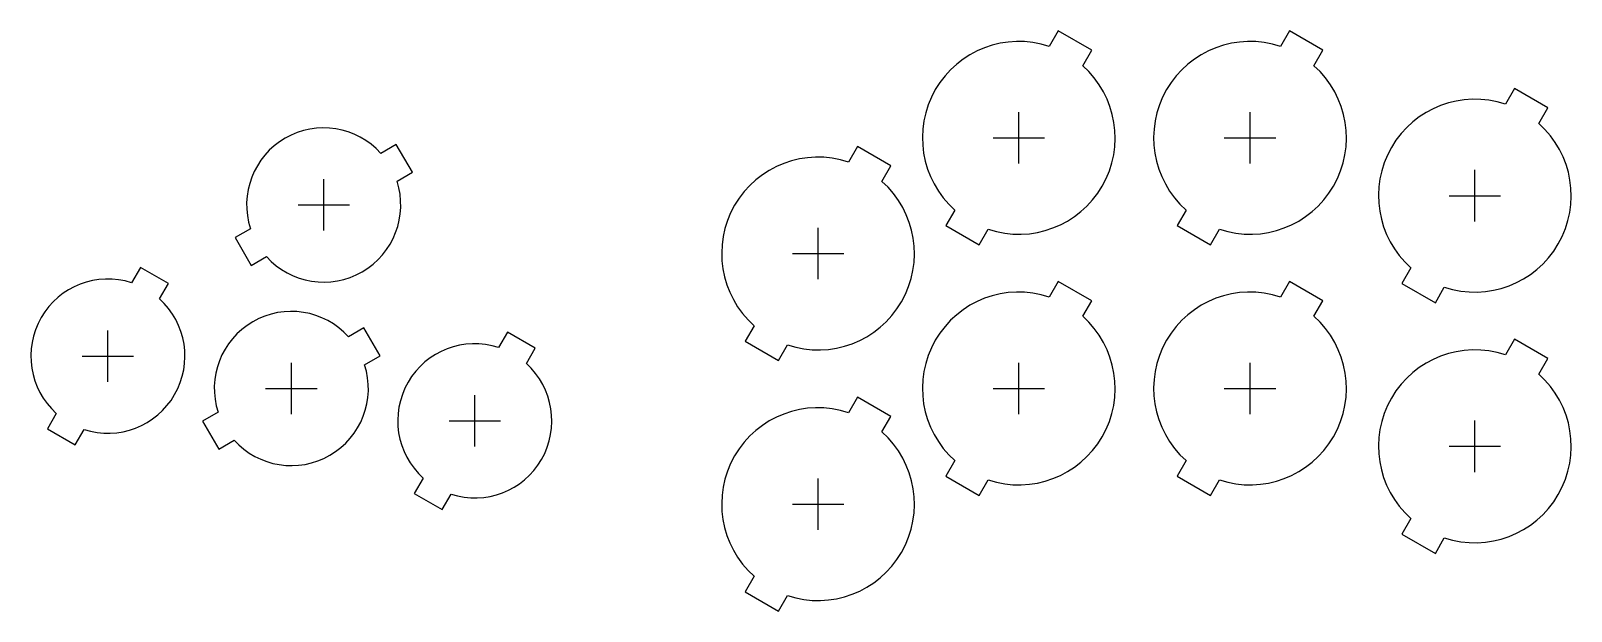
# Model space of a CAD drawing. Header units: millimetres. Extents: x -41 to 199, y -35 to 56.
import ezdxf

# ---------------------------------------------------------------- set-up
doc = ezdxf.new("R2010")
doc.units = ezdxf.units.MM
for name, color, linetype in [('BUTTONS_24', 1, 'Continuous'), ('BUTTONS_30', 5, 'Continuous'), ('REFERENCE', 8, 'Continuous')]:
    doc.layers.add(name, color=color, linetype=linetype)

msp = doc.modelspace()

# ---------------------------------------------------------------- linework, layer by layer
at = {"layer": 'BUTTONS_24'}
for points in [[(13.95, 36.59, 0.809427), (-6.38, 24.86), (-8.77, 23.47), (-6.27, 19.14), (-3.88, 20.53, 0.809427), (16.45, 32.26), (18.84, 33.64), (16.34, 37.97)], [(-24.86, 16.45, 0.809427), (-36.59, -3.88), (-37.97, -6.27), (-33.64, -8.77), (-32.26, -6.38, 0.809427), (-20.53, 13.95), (-19.14, 16.34), (-23.47, 18.84)], [(8.91, 8.03, 0.809427), (-11.41, -3.7), (-13.81, -5.08), (-11.31, -9.42), (-8.91, -8.03, 0.809427), (11.41, 3.7), (13.81, 5.08), (11.31, 9.42)], [(32.26, 6.38, 0.809427), (20.53, -13.95), (19.14, -16.34), (23.47, -18.84), (24.86, -16.45, 0.809427), (36.59, 3.88), (37.97, 6.27), (33.64, 8.77)]]:
    msp.add_lwpolyline(points, format="xyb", close=True, dxfattribs=at)
at = {"layer": 'BUTTONS_30'}
for points in [[(118, 53.23, 0.816497), (103.3, 27.77), (101.9, 25.34), (107.1, 22.34), (108.5, 24.77, 0.816497), (123.2, 50.23), (124.6, 52.66), (119.4, 55.66)], [(154, 53.23, 0.816497), (139.3, 27.77), (137.9, 25.34), (143.1, 22.34), (144.5, 24.77, 0.816497), (159.2, 50.23), (160.6, 52.66), (155.4, 55.66)], [(189, 44.23, 0.816497), (174.3, 18.77), (172.9, 16.34), (178.1, 13.34), (179.5, 15.77, 0.816497), (194.2, 41.23), (195.6, 43.66), (190.4, 46.66)], [(86.75, 35.23, 0.816497), (72.05, 9.77), (70.65, 7.34), (75.85, 4.34), (77.25, 6.77, 0.816497), (91.95, 32.23), (93.35, 34.66), (88.15, 37.66)], [(118, 14.23, 0.816497), (103.3, -11.23), (101.9, -13.66), (107.1, -16.66), (108.5, -14.23, 0.816497), (123.2, 11.23), (124.6, 13.66), (119.4, 16.66)], [(154, 14.23, 0.816497), (139.3, -11.23), (137.9, -13.66), (143.1, -16.66), (144.5, -14.23, 0.816497), (159.2, 11.23), (160.6, 13.66), (155.4, 16.66)], [(189, 5.23, 0.816497), (174.3, -20.23), (172.9, -22.66), (178.1, -25.66), (179.5, -23.23, 0.816497), (194.2, 2.23), (195.6, 4.66), (190.4, 7.66)], [(86.75, -3.77, 0.816497), (72.05, -29.23), (70.65, -31.66), (75.85, -34.66), (77.25, -32.23, 0.816497), (91.95, -6.77), (93.35, -4.34), (88.15, -1.34)]]:
    msp.add_lwpolyline(points, format="xyb", close=True, dxfattribs=at)
at = {"layer": 'REFERENCE'}
for p, q in [((113.25, 35), (113.25, 43)), ((149.25, 35), (149.25, 43)), ((109.25, 39), (117.25, 39)), ((145.25, 39), (153.25, 39)), ((184.25, 26), (184.25, 34)), ((5.04, 24.56), (5.04, 32.56)), ((180.25, 30), (188.25, 30)), ((1.04, 28.56), (9.04, 28.56)), ((82, 17), (82, 25)), ((78, 21), (86, 21)), ((-28.56, 1.04), (-28.56, 9.04)), ((-32.56, 5.04), (-24.56, 5.04)), ((0, -4), (0, 4)), ((113.25, -4), (113.25, 4)), ((149.25, -4), (149.25, 4)), ((-4, 0), (4, 0)), ((109.25, 0), (117.25, 0)), ((145.25, 0), (153.25, 0)), ((28.56, -9.04), (28.56, -1.04)), ((24.56, -5.04), (32.56, -5.04)), ((184.25, -13), (184.25, -5)), ((180.25, -9), (188.25, -9)), ((82, -22), (82, -14)), ((78, -18), (86, -18))]:
    msp.add_line(p, q, dxfattribs=at)

doc.saveas('drawing.dxf')
